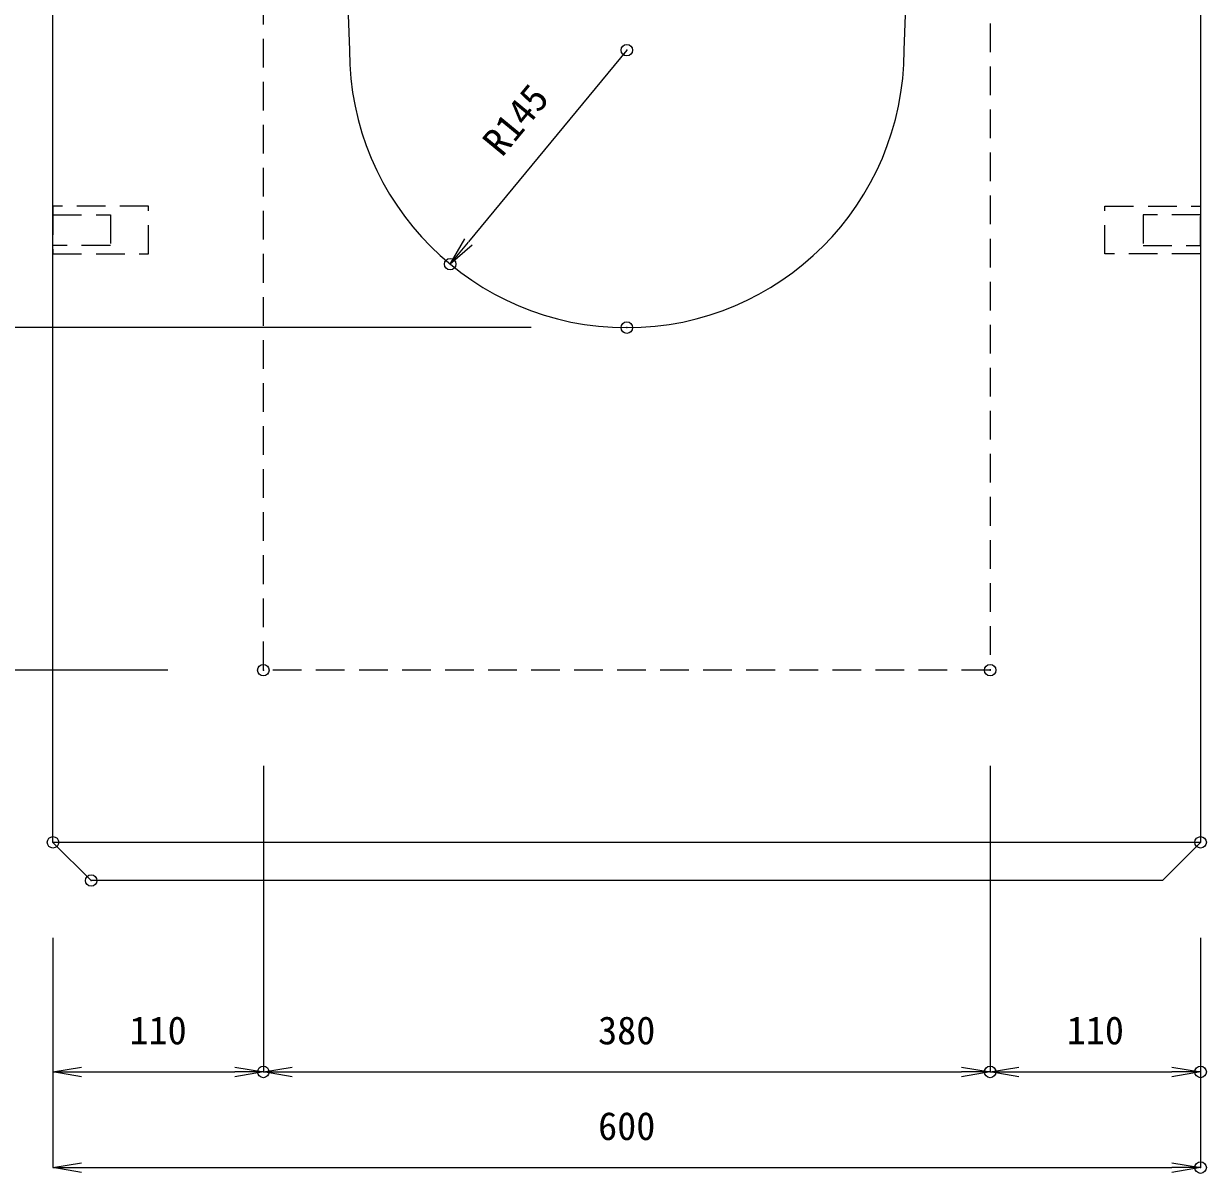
# Model space of a CAD drawing. Units: millimetres, scale not verified. Extents: x -5952 to -2062, y -185 to 2655.
# Drawn here: x -5470 to -4852, y 531 to 1132 of the extents above; entities that cross this region are included whole.
import ezdxf
from ezdxf.enums import TextEntityAlignment as Align

# ---------------------------------------------------------------- set-up
doc = ezdxf.new("R2010")
doc.units = ezdxf.units.MM
doc.header["$LTSCALE"] = 30
doc.header["$PDMODE"] = 32
doc.header["$PDSIZE"] = 6
doc.linetypes.add('USER1', pattern=[0.75, 0.5, -0.25])
for name, color, linetype, lineweight in [('0-3_KIJUN', 3, 'Continuous', 18), ('0-5_SUNPO', 3, 'Continuous', 18), ('0-9__0-0_0', 7, 'Continuous', 18)]:
    doc.layers.add(name, color=color, linetype=linetype, lineweight=lineweight)
doc.layers.add('0-A__0-2_DEFPOINTS', color=7, linetype='Continuous')
doc.styles.add('ＭＳ ゴシック', font='')
doc.styles.get('ＭＳ ゴシック').set_extended_font_data('MS Gothic')

# ---------------------------------------------------------------- blocks, each defined once
blk = doc.blocks.new('_OPEN')
at = {"layer": '0-9__0-0_0'}
blk.add_line((0, 0), (-1, 0), dxfattribs=at)
blk.add_lwpolyline([(-1, 0.167), (0, 0), (-1, -0.167)], dxfattribs=at)
blk = doc.blocks.new('_D2')
at = {"layer": '0-5_SUNPO'}
for p, q in [((590.02, 1074.93), (590.02, 914.93)), ((480.02, 984.93), (480.02, 914.93)), ((495.02, 914.93), (575.02, 914.93))]:
    blk.add_line(p, q, dxfattribs=at)
at = {"layer": '0-A__0-2_DEFPOINTS'}
for p in [(590.02, 1124.93), (480.02, 1034.93), (590.02, 914.93)]:
    blk.add_point(p, dxfattribs=at)
at = {"layer": '0-5_SUNPO', "xscale": 15, "yscale": 15, "rotation": 180}
blk.add_blockref('_OPEN', (480.02, 914.93), dxfattribs=at)
at = {"layer": '0-5_SUNPO', "xscale": 15, "yscale": 15}
blk.add_blockref('_OPEN', (590.02, 914.93), dxfattribs=at)
at = {"layer": '0-5_SUNPO', "color": 7, "style": 'ＭＳ ゴシック'}
blk.add_text('110', height=14.66, dxfattribs=at).set_placement((520.02, 924.93), align=Align.BOTTOM_LEFT)
blk = doc.blocks.new('_D3')
at = {"layer": '0-5_SUNPO'}
for p, q in [((590.02, 1074.93), (590.02, 914.93)), ((970.02, 1074.93), (970.02, 914.93)), ((605.02, 914.93), (955.02, 914.93))]:
    blk.add_line(p, q, dxfattribs=at)
at = {"layer": '0-A__0-2_DEFPOINTS'}
for p in [(590.02, 1124.93), (970.02, 1124.93), (970.02, 914.93)]:
    blk.add_point(p, dxfattribs=at)
at = {"layer": '0-5_SUNPO', "xscale": 15, "yscale": 15, "rotation": 180}
blk.add_blockref('_OPEN', (590.02, 914.93), dxfattribs=at)
at = {"layer": '0-5_SUNPO', "xscale": 15, "yscale": 15}
blk.add_blockref('_OPEN', (970.02, 914.93), dxfattribs=at)
at = {"layer": '0-5_SUNPO', "color": 7, "style": 'ＭＳ ゴシック'}
blk.add_text('380', height=14.66, dxfattribs=at).set_placement((765.02, 924.93), align=Align.BOTTOM_LEFT)
blk = doc.blocks.new('_D4')
at = {"layer": '0-5_SUNPO'}
for p, q in [((970.02, 1074.93), (970.02, 914.93)), ((1080.02, 984.93), (1080.02, 914.93)), ((985.02, 914.93), (1065.02, 914.93))]:
    blk.add_line(p, q, dxfattribs=at)
at = {"layer": '0-A__0-2_DEFPOINTS'}
for p in [(970.02, 1124.93), (1080.02, 1034.93), (1080.02, 914.93)]:
    blk.add_point(p, dxfattribs=at)
at = {"layer": '0-5_SUNPO', "xscale": 15, "yscale": 15, "rotation": 180}
blk.add_blockref('_OPEN', (970.02, 914.93), dxfattribs=at)
at = {"layer": '0-5_SUNPO', "xscale": 15, "yscale": 15}
blk.add_blockref('_OPEN', (1080.02, 914.93), dxfattribs=at)
at = {"layer": '0-5_SUNPO', "color": 7, "style": 'ＭＳ ゴシック'}
blk.add_text('110', height=14.66, dxfattribs=at).set_placement((1010.02, 924.93), align=Align.BOTTOM_LEFT)
blk = doc.blocks.new('_D5')
at = {"layer": '0-5_SUNPO'}
for p, q in [((480.02, 984.93), (480.02, 864.93)), ((1080.02, 984.93), (1080.02, 864.93)), ((495.02, 864.93), (1065.02, 864.93))]:
    blk.add_line(p, q, dxfattribs=at)
at = {"layer": '0-A__0-2_DEFPOINTS'}
for p in [(480.02, 1034.93), (1080.02, 1034.93), (1080.02, 864.93)]:
    blk.add_point(p, dxfattribs=at)
at = {"layer": '0-5_SUNPO', "xscale": 15, "yscale": 15, "rotation": 180}
blk.add_blockref('_OPEN', (480.02, 864.93), dxfattribs=at)
at = {"layer": '0-5_SUNPO', "xscale": 15, "yscale": 15}
blk.add_blockref('_OPEN', (1080.02, 864.93), dxfattribs=at)
at = {"layer": '0-5_SUNPO', "color": 7, "style": 'ＭＳ ゴシック'}
blk.add_text('600', height=14.66, dxfattribs=at).set_placement((765.02, 874.93), align=Align.BOTTOM_LEFT)
blk = doc.blocks.new('_D10')
at = {"layer": '0-5_SUNPO'}
for p, q in [((730.02, 1303.93), (380.02, 1303.93)), ((380.02, 1288.93), (380.02, 1139.93)), ((540.02, 1124.93), (380.02, 1124.93))]:
    blk.add_line(p, q, dxfattribs=at)
at = {"layer": '0-A__0-2_DEFPOINTS'}
for p in [(780.02, 1303.93), (380.02, 1124.93), (590.02, 1124.93)]:
    blk.add_point(p, dxfattribs=at)
at = {"layer": '0-5_SUNPO', "xscale": 15, "yscale": 15}
for p, rotation in [((380.02, 1303.93), 90), ((380.02, 1124.93), 270)]:
    blk.add_blockref('_OPEN', p, dxfattribs=dict(at, rotation=rotation))
at = {"layer": '0-5_SUNPO', "color": 7, "style": 'ＭＳ ゴシック'}
blk.add_text('179', height=14.66, rotation=90, dxfattribs=at).set_placement((370.02, 1199.43), align=Align.BOTTOM_LEFT)
blk = doc.blocks.new('_D11')
at = {"layer": '0-5_SUNPO'}
for p, q in [((540.02, 1124.93), (380.02, 1124.93)), ((380.02, 1109.93), (380.02, 1029.93)), ((450.02, 1014.93), (380.02, 1014.93))]:
    blk.add_line(p, q, dxfattribs=at)
at = {"layer": '0-A__0-2_DEFPOINTS'}
for p in [(590.02, 1124.93), (380.02, 1014.93), (500.02, 1014.93)]:
    blk.add_point(p, dxfattribs=at)
at = {"layer": '0-5_SUNPO', "xscale": 15, "yscale": 15}
for p, rotation in [((380.02, 1124.93), 90), ((380.02, 1014.93), 270)]:
    blk.add_blockref('_OPEN', p, dxfattribs=dict(at, rotation=rotation))
at = {"layer": '0-5_SUNPO', "color": 7, "style": 'ＭＳ ゴシック'}
blk.add_text('110', height=14.66, rotation=90, dxfattribs=at).set_placement((370.02, 1054.93), align=Align.BOTTOM_LEFT)
blk = doc.blocks.new('_D12')
at = {"layer": '0-5_SUNPO'}
blk.add_line((780.02, 1448.93), (697.25, 1348.68), dxfattribs=at)
at = {"layer": '0-A__0-2_DEFPOINTS'}
for p in [(780.02, 1448.93), (687.7, 1337.11)]:
    blk.add_point(p, dxfattribs=at)
at = {"layer": '0-5_SUNPO', "xscale": 15, "yscale": 15, "rotation": 230.45598}
blk.add_blockref('_OPEN', (687.7, 1337.11), dxfattribs=at)
at = {"layer": '0-5_SUNPO', "color": 7, "style": 'ＭＳ ゴシック'}
blk.add_text('R145', height=14.66, rotation=50.456, dxfattribs=at).set_placement((718.19, 1389.75), align=Align.BOTTOM_LEFT)
blk = doc.blocks.new('_D13')
at = {"layer": '0-5_SUNPO'}
for p, q in [((430.02, 1698.93), (380.02, 1698.93)), ((380.02, 1318.93), (380.02, 1683.93)), ((730.02, 1303.93), (380.02, 1303.93))]:
    blk.add_line(p, q, dxfattribs=at)
at = {"layer": '0-A__0-2_DEFPOINTS'}
for p in [(380.02, 1698.93), (480.02, 1698.93), (780.02, 1303.93)]:
    blk.add_point(p, dxfattribs=at)
at = {"layer": '0-5_SUNPO', "xscale": 15, "yscale": 15}
for p, rotation in [((380.02, 1698.93), 90), ((380.02, 1303.93), 270)]:
    blk.add_blockref('_OPEN', p, dxfattribs=dict(at, rotation=rotation))
at = {"layer": '0-5_SUNPO', "color": 7, "style": 'ＭＳ ゴシック'}
blk.add_text('395', height=14.66, rotation=90, dxfattribs=at).set_placement((370.02, 1486.43), align=Align.BOTTOM_LEFT)
blk = doc.blocks.new('_D14')
at = {"layer": '0-5_SUNPO'}
for p, q in [((430.02, 1698.93), (330.02, 1698.93)), ((330.02, 1029.93), (330.02, 1683.93)), ((450.02, 1014.93), (330.02, 1014.93))]:
    blk.add_line(p, q, dxfattribs=at)
at = {"layer": '0-A__0-2_DEFPOINTS'}
for p in [(330.02, 1698.93), (480.02, 1698.93), (500.02, 1014.93)]:
    blk.add_point(p, dxfattribs=at)
at = {"layer": '0-5_SUNPO', "xscale": 15, "yscale": 15}
for p, rotation in [((330.02, 1698.93), 90), ((330.02, 1014.93), 270)]:
    blk.add_blockref('_OPEN', p, dxfattribs=dict(at, rotation=rotation))
at = {"layer": '0-5_SUNPO', "color": 7, "style": 'ＭＳ ゴシック'}
blk.add_text('684', height=14.66, rotation=90, dxfattribs=at).set_placement((320.02, 1341.93), align=Align.BOTTOM_LEFT)
blk = doc.blocks.new('M16_insert_dan')
at = {"layer": '0-3_KIJUN', "linetype": 'USER1'}
for points in [[(0, -12.5), (-50, -12.5), (-50, 12.5), (0, 12.5)], [(0, 8), (-30, 8), (-30, -8), (0, -8)]]:
    blk.add_lwpolyline(points, close=True, dxfattribs=at)

msp = doc.modelspace()

# ---------------------------------------------------------------- linework, layer by layer
at = {"layer": '0-3_KIJUN', "color": 7}
msp.add_line((-4854.99, 703.71), (-5454.99, 703.71), dxfattribs=at)
for points in [[(-4874.99, 683.71), (-5434.99, 683.71), (-5454.99, 703.71), (-5454.99, 1367.71), (-5394.99, 1367.71), (-5391.99, 1311.71), (-5304.99, 1311.71), (-5304.99, 1251.71), (-5299.99, 1117.71)], [(-5009.99, 1117.71), (-5004.99, 1251.71), (-5004.99, 1311.71), (-4917.99, 1311.71), (-4914.99, 1367.71), (-4854.99, 1367.71), (-4854.99, 703.71), (-4874.99, 683.71)]]:
    msp.add_lwpolyline(points, dxfattribs=at)
at = {"layer": '0-3_KIJUN', "color": 7, "linetype": 'USER1'}
msp.add_lwpolyline([(-4964.99, 1311.71), (-4964.99, 793.71), (-5344.99, 793.71), (-5344.99, 1311.71)], dxfattribs=at)
at = {"layer": '0-3_KIJUN', "color": 7}
msp.add_arc((-5154.99, 1117.71), 145, 180, 0, dxfattribs=at)

# ---------------------------------------------------------------- block references
at = {"layer": '0-3_KIJUN', "xscale": -1}
msp.add_blockref('M16_insert_dan', (-5454.99, 1023.71), dxfattribs=at)
at = {"layer": '0-3_KIJUN'}
msp.add_blockref('M16_insert_dan', (-4854.99, 1023.71), dxfattribs=at)
at = {"layer": '0-5_SUNPO'}
for name in ['_D14', '_D13', '_D12', '_D10', '_D11', '_D2', '_D3', '_D4', '_D5']:
    msp.add_blockref(name, (-5935.01, -331.21), dxfattribs=at)

doc.saveas('drawing.dxf')
